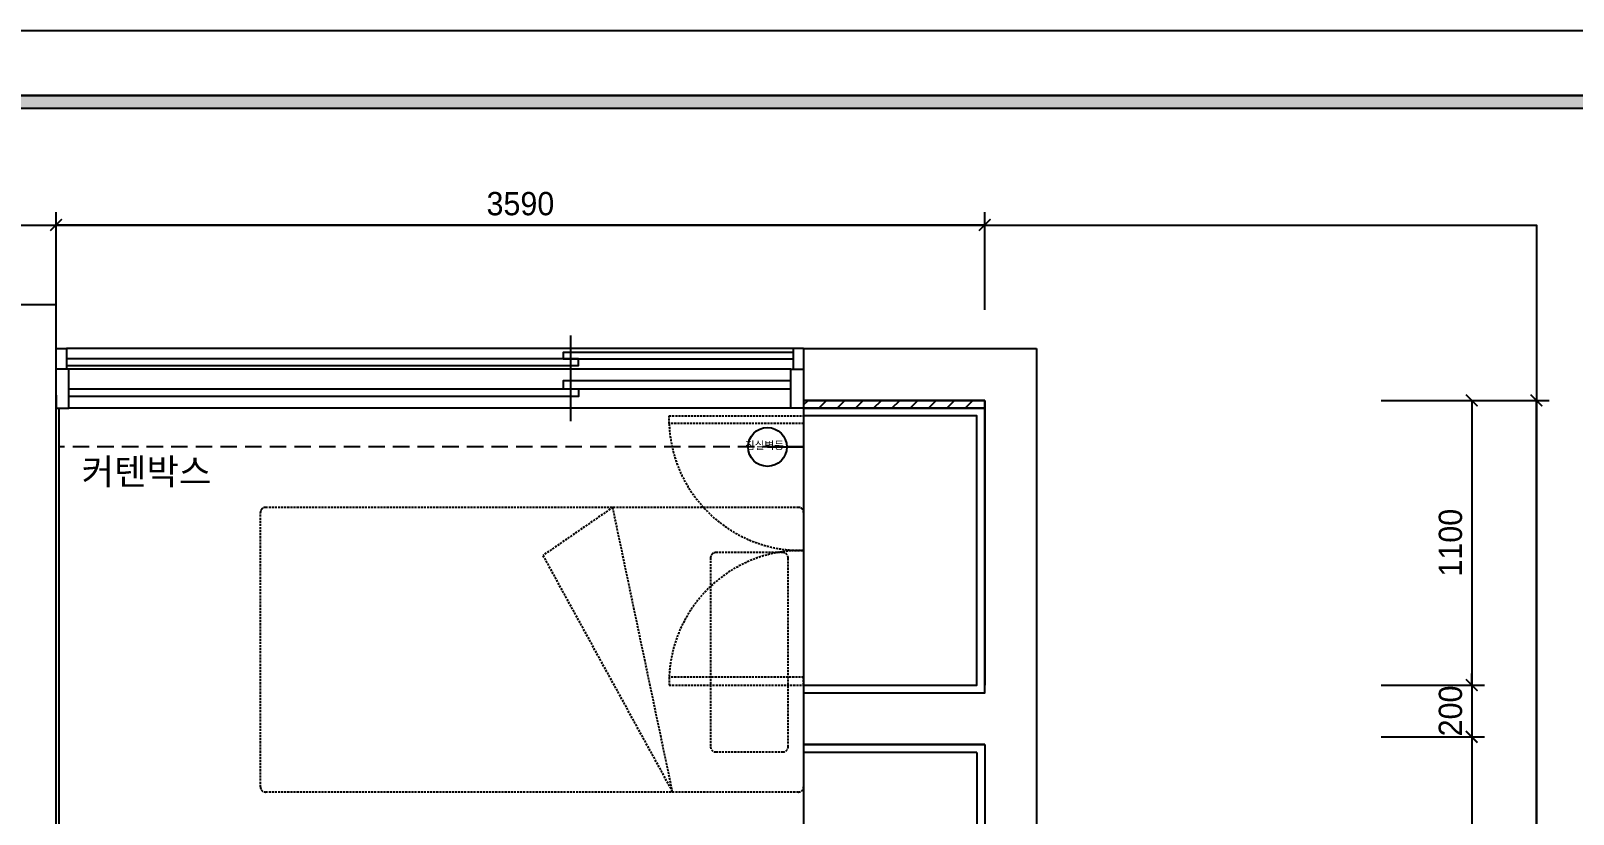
# Model space of a CAD drawing. Header units: millimetres. Extents: x -551172 to 232469, y -3435 to 261611.
# Drawn here: x 37504 to 43466, y 110377 to 113403 of the extents above; entities that cross this region are included whole.
import ezdxf
from ezdxf.enums import TextEntityAlignment as Align

# ---------------------------------------------------------------- set-up
doc = ezdxf.new("R2010")
doc.units = ezdxf.units.MM
doc.header["$LTSCALE"] = 10
doc.header["$PDMODE"] = 3
doc.linetypes.add('DH-HID2', pattern=[1.2, 0.8, -0.4])
doc.linetypes.add('HIDDEN', pattern=[9.525, 6.35, -3.175])
doc.layers.get('DEFPOINTS').update_dxf_attribs({"color": 248})
for name, color, linetype in [('03-WAL NEW', 3, 'Continuous'), ('06-FUR', 6, 'Continuous'), ('07-DIM WAL', 5, 'Continuous'), ('C-HAT', 251, 'Continuous'), ('F-FIN', 5, 'Continuous'), ('F-PAT', 250, 'Continuous'), ('F-SYM', 7, 'Continuous'), ('FORM(YOURNAME)-11', 1, 'Continuous'), ('FU-FURM', 251, 'DH-HID2'), ('도면층2', 2, 'Continuous'), ('도면층4', 4, 'Continuous')]:
    doc.layers.add(name, color=color, linetype=linetype)
doc.styles.add('YOURNAME', font='HY울릉도M.TTF')
doc.styles.add('코레일둥고', font='Korail_Round_Gothic_Medium.ttf')
doc.dimstyles.new('YOURNAME-50', dxfattribs={"dimscale": 50, "dimtxt": 1.8, "dimasz": 0.9, "dimexe": 1, "dimexo": 3, "dimgap": 0.7, "dimtad": 1, "dimdec": 0, "dimzin": 0, "dimdsep": 46, "dimtxsty": 'YOURNAME', "dimblk": 'ARCHTICK', "dimcen": 0, "dimclrd": 1, "dimclre": 1, "dimclrt": 7, "dimadec": 0, "dimazin": 0, "dimtfac": 1, "dimtdec": 0, "dimtix": 1, "dimtmove": 2, "dimatfit": 3, "dimldrblk": 'ARCHTICK', "dimfxl": 1, "dimtolj": 1, "dimtzin": 0, "dimarcsym": 0})

# ---------------------------------------------------------------- blocks, each defined once
blk = doc.blocks.new('FORM-PLAN')
at = {"layer": 'FORM(YOURNAME)-11'}
h = blk.add_hatch(color=256, dxfattribs=at)
h.dxf.hatch_style = 1
h.paths.add_polyline_path([(-71444, 55115), (10556, 55115), (10556, 54915), (-71444, 54915)])
h.paths.add_polyline_path([(-71444, -2085), (10556, -2085), (10556, -2285), (-71444, -2285)])
at = {"layer": 'DEFPOINTS', "color": 158}
for points in [[(-71444, -2285), (10556, -2285), (10556, 55115), (-71444, 55115)], [(-69444, 53115), (-64, 53115), (-64, 1215), (-69444, 1215)]]:
    blk.add_lwpolyline(points, close=True, dxfattribs=at)
at = {"layer": 'FORM(YOURNAME)-11', "color": 250}
blk.add_lwpolyline([(-72444, -3285), (11556, -3285), (11556, 56115), (-72444, 56115)], close=True, dxfattribs=at)
at = {"layer": 'FORM(YOURNAME)-11'}
blk.add_lwpolyline([(-71444, 55115), (10556, 55115), (10556, 54915), (-71444, 54915)], close=True, dxfattribs=at)
at = {"layer": 'FORM(YOURNAME)-11', "color": 3, "style": 'YOURNAME'}
for tag, height, p in [('1', 450, (9905, 18188)), ('2', 450, (9905, 17544)), ('3', 450, (9905, 16257)), ('4', 450, (9905, 14326)), ('5', 515, (9905, 12009)), ('6', 515, (9905, 9757)), ('7', 515, (9905, 7504)), ('8', 515, (9905, 5252)), ('9', 515, (9905, 2999)), ('10', 515, (5655, 811)), ('11', 515, (9905, 747)), ('12', 515, (5655, -1441)), ('13', 515, (9905, -1441))]:
    blk.add_attdef(tag, text='', height=height, dxfattribs=at).set_placement(p, align=Align.MIDDLE_RIGHT)
blk = doc.blocks.new('_ArchTick')
at = {"color": 0, "linetype": 'ByBlock', "const_width": 0.15}
blk.add_lwpolyline([(-0.5, -0.5), (0.5, 0.5)], dxfattribs=at)
blk = doc.blocks.new('*D1365')
at = {"layer": '07-DIM WAL', "color": 1, "lineweight": -2, "transparency": 16777216}
for p, q in [((37601.4, 112265.3), (37601.4, 112702.8)), ((41191.4, 112325.3), (41191.4, 112702.8)), ((37601.4, 112652.8), (41191.4, 112652.8))]:
    blk.add_line(p, q, dxfattribs=at)
at = {"layer": 'DEFPOINTS', "color": 0, "transparency": 16777216}
for p in [(41191.4, 112652.8), (41191.4, 112175.3), (37601.4, 112115.3)]:
    blk.add_point(p, dxfattribs=at)
at = {"layer": '07-DIM WAL', "color": 1, "lineweight": -2, "transparency": 16777216, "xscale": 45, "yscale": 45, "zscale": 45, "rotation": 180}
blk.add_blockref('_ArchTick', (37601.4, 112652.8), dxfattribs=at)
at = {"layer": '07-DIM WAL', "color": 1, "lineweight": -2, "transparency": 16777216, "xscale": 45, "yscale": 45, "zscale": 45}
blk.add_blockref('_ArchTick', (41191.4, 112652.8), dxfattribs=at)
at = {"layer": '07-DIM WAL', "color": 7, "transparency": 16777216, "insert": (39396.4, 112734.7), "char_height": 90, "attachment_point": 5, "style": 'YOURNAME'}
blk.add_mtext('\\A1;3590', dxfattribs=at)
blk = doc.blocks.new('*D1382')
at = {"layer": '07-DIM WAL', "color": 1, "lineweight": -2, "transparency": 16777216}
for p, q in [((42723.9, 111975.3), (43373.9, 111975.3)), ((43323.9, 107085.3), (43323.9, 111975.3)), ((42723.9, 107085.3), (43373.9, 107085.3))]:
    blk.add_line(p, q, dxfattribs=at)
at = {"layer": 'DEFPOINTS', "color": 0, "transparency": 16777216}
for p in [(42573.9, 111975.3), (43323.9, 111975.3), (42573.9, 107085.3)]:
    blk.add_point(p, dxfattribs=at)
at = {"layer": '07-DIM WAL', "color": 1, "lineweight": -2, "transparency": 16777216, "xscale": 45, "yscale": 45, "zscale": 45}
for p, rotation in [((43323.9, 111975.3), 90), ((43323.9, 107085.3), 270)]:
    blk.add_blockref('_ArchTick', p, dxfattribs=dict(at, rotation=rotation))
at = {"layer": '07-DIM WAL', "color": 7, "transparency": 16777216, "insert": (43242, 109530.3), "char_height": 90, "attachment_point": 5, "rotation": 90, "style": 'YOURNAME'}
blk.add_mtext('\\A1;4890', dxfattribs=at)
blk = doc.blocks.new('*D1383')
at = {"layer": '07-DIM WAL', "color": 1, "lineweight": -2, "transparency": 16777216}
for p, q in [((42723.9, 111975.3), (43123.9, 111975.3)), ((43073.9, 111975.3), (43073.9, 110875.3)), ((42723.9, 110875.3), (43123.9, 110875.3))]:
    blk.add_line(p, q, dxfattribs=at)
at = {"layer": 'DEFPOINTS', "color": 0, "transparency": 16777216}
for p in [(42573.9, 111975.3), (42573.9, 110875.3), (43073.9, 110875.3)]:
    blk.add_point(p, dxfattribs=at)
at = {"layer": '07-DIM WAL', "color": 1, "lineweight": -2, "transparency": 16777216, "xscale": 45, "yscale": 45, "zscale": 45}
for p, rotation in [((43073.9, 111975.3), 90), ((43073.9, 110875.3), 270)]:
    blk.add_blockref('_ArchTick', p, dxfattribs=dict(at, rotation=rotation))
at = {"layer": '07-DIM WAL', "color": 7, "transparency": 16777216, "insert": (42992.1, 111425.3), "char_height": 90, "attachment_point": 5, "rotation": 90, "style": 'YOURNAME'}
blk.add_mtext('\\A1;1100', dxfattribs=at)
blk = doc.blocks.new('*D1384')
at = {"layer": '07-DIM WAL', "color": 1, "lineweight": -2, "transparency": 16777216}
for p, q in [((42723.9, 110675.3), (43123.9, 110675.3)), ((43073.9, 110675.3), (43073.9, 107085.3)), ((42723.9, 107085.3), (43123.9, 107085.3))]:
    blk.add_line(p, q, dxfattribs=at)
at = {"layer": 'DEFPOINTS', "color": 0, "transparency": 16777216}
for p in [(42573.9, 110675.3), (42573.9, 107085.3), (43073.9, 107085.3)]:
    blk.add_point(p, dxfattribs=at)
at = {"layer": '07-DIM WAL', "color": 1, "lineweight": -2, "transparency": 16777216, "xscale": 45, "yscale": 45, "zscale": 45}
for p, rotation in [((43073.9, 110675.3), 90), ((43073.9, 107085.3), 270)]:
    blk.add_blockref('_ArchTick', p, dxfattribs=dict(at, rotation=rotation))
at = {"layer": '07-DIM WAL', "color": 7, "transparency": 16777216, "insert": (42992, 108880.3), "char_height": 90, "attachment_point": 5, "rotation": 90, "style": 'YOURNAME'}
blk.add_mtext('\\A1;3590', dxfattribs=at)
blk = doc.blocks.new('*D1385')
at = {"layer": '07-DIM WAL', "color": 1, "lineweight": -2, "transparency": 16777216}
for p, q in [((43073.9, 110875.3), (43073.9, 110920.3)), ((42723.9, 110875.3), (43123.9, 110875.3)), ((43073.9, 110875.3), (43073.9, 110675.3)), ((42723.9, 110675.3), (43123.9, 110675.3)), ((43073.9, 110675.3), (43073.9, 110630.3))]:
    blk.add_line(p, q, dxfattribs=at)
at = {"layer": 'DEFPOINTS', "color": 0, "transparency": 16777216}
for p in [(42573.9, 110875.3), (42573.9, 110675.3), (43073.9, 110675.3)]:
    blk.add_point(p, dxfattribs=at)
at = {"layer": '07-DIM WAL', "color": 1, "lineweight": -2, "transparency": 16777216, "xscale": 45, "yscale": 45, "zscale": 45}
for p, rotation in [((43073.9, 110875.3), 270), ((43073.9, 110675.3), 90)]:
    blk.add_blockref('_ArchTick', p, dxfattribs=dict(at, rotation=rotation))
at = {"layer": '07-DIM WAL', "color": 7, "transparency": 16777216, "insert": (42992.1, 110775.3), "char_height": 90, "attachment_point": 5, "rotation": 90, "style": 'YOURNAME'}
blk.add_mtext('\\A1;200', dxfattribs=at)

msp = doc.modelspace()

# ---------------------------------------------------------------- hatches: boundary and pattern name
at = {"layer": 'C-HAT'}
h = msp.add_hatch(dxfattribs=at)
h.set_pattern_fill('_USER', color=256, scale=50, angle=45, pattern_type=0)
h.set_pattern_definition([(45, (-146710, 30610), (-35.355339, 35.355339), [])])
h.paths.add_polyline_path([(41191.4, 111975.3), (40491.4, 111975.3), (40491.4, 111945.3), (41191.4, 111945.3)])

# ---------------------------------------------------------------- linework, layer by layer
at = {"layer": '03-WAL NEW'}
msp.add_lwpolyline([(41191.4, 111975.3), (40491.4, 111975.3), (40491.4, 111945.3), (41191.4, 111945.3)], close=True, dxfattribs=at)
at = {"layer": '06-FUR', "color": 30, "true_color": 0xf26722}
for p, q in [((40351.4, 111795.3), (40491.4, 111795.3)), ((40491.4, 111845.3), (40491.4, 111745.3))]:
    msp.add_line(p, q, dxfattribs=at)
at = {"layer": '06-FUR'}
for p, q in [((40491.4, 110845.3), (40491.4, 110645.3)), ((40491.4, 110645.3), (40491.4, 110055.3)), ((41191.4, 110645.3), (40491.4, 110645.3)), ((41161.4, 110615.3), (40491.4, 110615.3)), ((41161.4, 110615.3), (41161.4, 110085.3))]:
    msp.add_line(p, q, dxfattribs=at)
for points in [[(40491.4, 110845.3), (41191.4, 110845.3), (41191.4, 111945.3), (40491.4, 111945.3)], [(40491.4, 110875.3), (41161.4, 110875.3), (41161.4, 111915.3), (40491.4, 111915.3)]]:
    msp.add_lwpolyline(points, close=True, dxfattribs=at)
at = {"layer": '06-FUR', "color": 30, "true_color": 0xf26722}
msp.add_circle((40351.4, 111795.3), 75, dxfattribs=at)
at = {"layer": 'F-FIN'}
msp.add_line((37613.4, 107135.3), (37613.4, 111945.3), dxfattribs=at)
at = {"layer": 'F-PAT', "color": 8, "linetype": 'HIDDEN'}
msp.add_line((40491.4, 111795.3), (37613.4, 111795.3), dxfattribs=at)
at = {"layer": 'FU-FURM'}
for p, q in [((39753.4, 111562), (39483.4, 111376)), ((39984.8, 110462), (39753.4, 111562)), ((39483.4, 111376), (39984.8, 110462))]:
    msp.add_line(p, q, dxfattribs=at)
for points in [[(40491.4, 111915.3), (40491.4, 111885.3), (39971.4, 111885.3), (39971.4, 111915.3)], [(40491.4, 110875.3), (40491.4, 110905.3), (39971.4, 110905.3), (39971.4, 110875.3)]]:
    msp.add_lwpolyline(points, close=True, dxfattribs=at)
for points in [[(38391.4, 110482), (38391.4, 111542, -0.414214), (38411.4, 111562), (40471.4, 111562, -0.414214), (40491.4, 111542), (40491.4, 110482, -0.414214), (40471.4, 110462), (38411.4, 110462, -0.414214)], [(40131.4, 111367), (40131.4, 110637, 0.414214), (40151.4, 110617), (40411.4, 110617, 0.414214), (40431.4, 110637), (40431.4, 111367, 0.414214), (40411.4, 111387), (40151.4, 111387, 0.414214)]]:
    msp.add_lwpolyline(points, format="xyb", close=True, dxfattribs=at)
for centre, start, end in [((40481.7, 111906), 182.31919, 271.08352), ((40481.7, 110884.6), 88.91648, 177.68081)]:
    msp.add_arc(centre, 510.8, start, end, dxfattribs=at)
at = {"layer": '도면층2'}
for p, q in [((37281.4, 112345.3), (37601.4, 112345.3)), ((37601.4, 107085.3), (37601.4, 112345.3)), ((40491.4, 112175.3), (41391.4, 112175.3)), ((40491.4, 112175.3), (40491.4, 111975.3)), ((41391.4, 112175.3), (41391.4, 106885.3)), ((40491.4, 111975.3), (41191.4, 111975.3)), ((41191.4, 111975.3), (41191.4, 110875.3)), ((40491.4, 110875.3), (40491.4, 110675.3)), ((40491.4, 110845.3), (41191.4, 110845.3)), ((40491.4, 110645.3), (41191.4, 110645.3)), ((41191.4, 110645.3), (41191.4, 107085.3))]:
    msp.add_line(p, q, dxfattribs=at)
at = {"layer": '도면층4'}
for p, q in [((39591.4, 111895.3), (39591.4, 112225.3)), ((40451.4, 112175.3), (37641.4, 112175.3)), ((40441.4, 112095.3), (37651.4, 112095.3)), ((40441.4, 111945.3), (37651.4, 111945.3))]:
    msp.add_line(p, q, dxfattribs=at)
for points in [[(37601.4, 112175.3), (37641.4, 112175.3), (37641.4, 112095.3)], [(40451.4, 112160.3), (39561.4, 112160.3), (39561.4, 112135.3), (40451.4, 112135.3)], [(40491.4, 112175.3), (40451.4, 112175.3), (40451.4, 112095.3)], [(37601.4, 111995.3), (37601.4, 111945.3), (37651.4, 111945.3), (37651.4, 112095.3), (37601.4, 112095.3)], [(37641.4, 112110.3), (39621.4, 112110.3), (39621.4, 112135.3), (37641.4, 112135.3)], [(40491.4, 111995.3), (40491.4, 111945.3), (40441.4, 111945.3), (40441.4, 112095.3), (40491.4, 112095.3)], [(40441.4, 112050.3), (39561.4, 112050.3), (39561.4, 112020.3), (40441.4, 112020.3)], [(37651.4, 112020.3), (39621.4, 112020.3), (39621.4, 111990.3), (37651.4, 111990.3)]]:
    msp.add_lwpolyline(points, dxfattribs=at)

# ---------------------------------------------------------------- block references
at = {"layer": 'F-SYM', "xscale": 0.2500000000000001, "yscale": 0.2500000000000001, "zscale": 0.2500000000000001}
msp.add_blockref('FORM-PLAN', (43339.9, 99374), dxfattribs=at)

# ---------------------------------------------------------------- texts
at = {"layer": '06-FUR', "color": 30, "true_color": 0xf26722, "style": '코레일둥고'}
msp.add_text('침실벽등', height=30, dxfattribs=at).set_placement((40264.7, 111786.4))
at = {"layer": 'C-HAT', "style": '코레일둥고'}
msp.add_text('커텐박스', height=100, dxfattribs=at).set_placement((37700, 111650))

# ---------------------------------------------------------------- dimensions: what is measured, and where the dimension line sits
at = {"layer": '07-DIM WAL'}
for base, p1, p2, angle, picture, middle in [((41191.4, 112652.8), (37601.4, 112115.3), (41191.4, 112175.3), 180, '*D1365', (39396.4, 112734.7)), ((43323.9, 111975.3), (42573.9, 107085.3), (42573.9, 111975.3), 90, '*D1382', (43242, 109530.3)), ((43073.9, 110875.3), (42573.9, 111975.3), (42573.9, 110875.3), 90, '*D1383', (42992.1, 111425.3)), ((43073.9, 110675.3), (42573.9, 110875.3), (42573.9, 110675.3), 90, '*D1385', (42992.1, 110775.3)), ((43073.9, 107085.3), (42573.9, 110675.3), (42573.9, 107085.3), 90, '*D1384', (42992, 108880.3))]:
    dim = msp.add_linear_dim(base=base, p1=p1, p2=p2, angle=angle, dimstyle='YOURNAME-50', dxfattribs=at)
    dim.commit()
    dim.dimension.update_dxf_attribs({"geometry": picture, "text_midpoint": middle})

doc.saveas('drawing.dxf')
